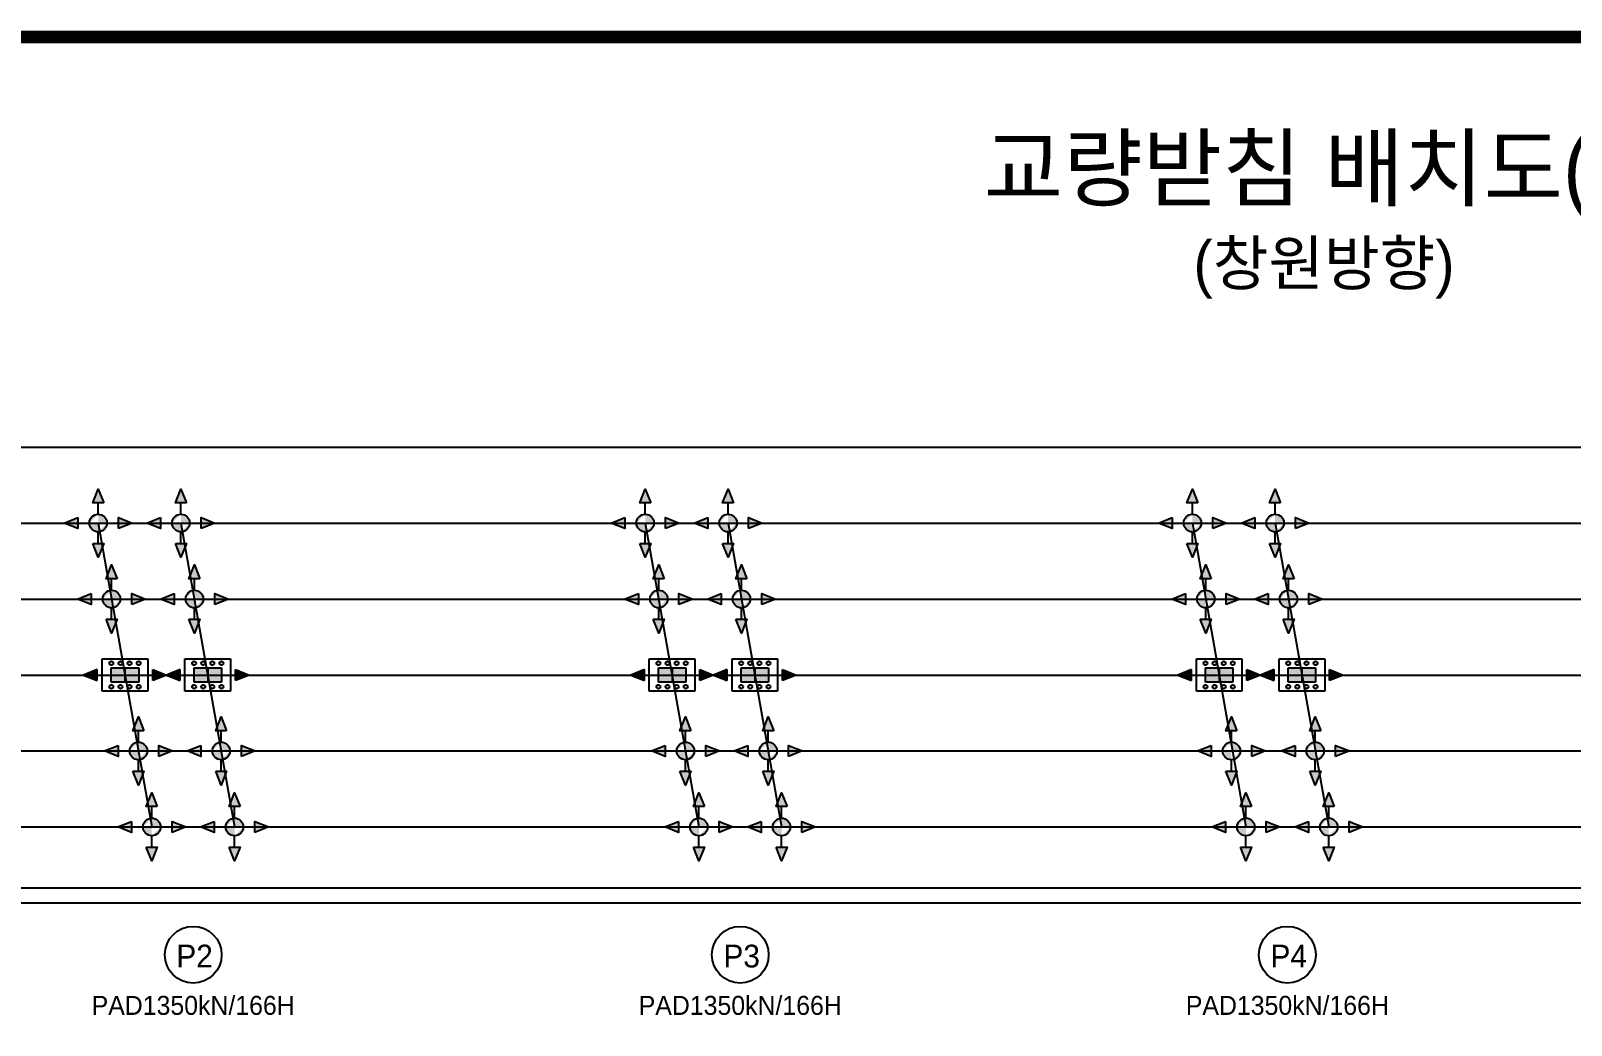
# Model space of a CAD drawing. Header units: feet. Extents: x 0 to 841000, y 0 to 594000.
# Drawn here: x 218768 to 462039, y 417965 to 575000 of the extents above; entities that cross this region are included whole.
import ezdxf
from ezdxf.enums import TextEntityAlignment as Align

# ---------------------------------------------------------------- set-up
doc = ezdxf.new("R2010")
doc.units = ezdxf.units.FT
doc.header["$LTSCALE"] = 150
doc.header["$MEASUREMENT"] = 0
for name, color, linetype in [('CS-DIMS', 1, 'CONTINUOUS'), ('CS-MISC', 3, 'CONTINUOUS'), ('CS-TEXT', 3, 'CONTINUOUS'), ('CX-BORD', 3, 'CONTINUOUS'), ('CX-BORD-LIN1', 4, 'CONTINUOUS'), ('CX-BORD-LIN2', 3, 'CONTINUOUS'), ('CX-BORD-TEX2', 7, 'CONTINUOUS'), ('CX-BORD-TEX3', 6, 'CONTINUOUS')]:
    doc.layers.add(name, color=color, linetype=linetype)
doc.styles.add('A_STANDARD', font='')
doc.styles.add('TB_TEXT', font='')
doc.styles.add('TB_WBTXT', font='')
doc.styles.add('TB_WMTXT', font='')
doc.styles.get('A_STANDARD').set_extended_font_data('Dotum')
doc.styles.get('TB_TEXT').set_extended_font_data('Dotum')
doc.styles.get('TB_WBTXT').set_extended_font_data('Dotum')
doc.styles.get('TB_WMTXT').set_extended_font_data('DotumChe')

# ---------------------------------------------------------------- blocks, each defined once
blk = doc.blocks.new('CXBLKA1-KHCA')
at = {"layer": 'CX-BORD-LIN1', "const_width": 2}
blk.add_lwpolyline([(796, 0), (0, 0), (0, 554), (796, 554)], close=True, dxfattribs=at)
at = {"layer": 'CX-BORD-LIN1', "style": 'TB_TEXT'}
for tag, height, p in [('TR_RNUM5', 3, (285.11, 32.64)), ('TR_RDAT5', 3.5, (317.5, 33)), ('TR_DGN5', 3.5, (451.12, 33)), ('TR_CHK5', 3.5, (491.12, 33)), ('TR_APP5', 3.5, (531.12, 33)), ('TR_RNUM4', 3, (285.11, 26.64)), ('TR_RDAT4', 3.5, (317.5, 27)), ('TR_DGN4', 3.5, (451.12, 27)), ('TR_CHK4', 3.5, (491.12, 27)), ('TR_APP4', 3.5, (531.12, 27)), ('TR_RNUM3', 3, (285.11, 20.64)), ('TR_RDAT3', 3.5, (317.5, 21)), ('TR_DGN3', 3.5, (451.12, 21)), ('TR_CHK3', 3.5, (491.12, 21)), ('TR_APP3', 3.5, (531.12, 21)), ('TR_RNUM2', 3, (285.11, 14.64)), ('TR_RDAT2', 3.5, (317.5, 15)), ('TR_DGN2', 3.5, (451.12, 15)), ('TR_CHK2', 3.5, (491.12, 15)), ('TR_APP2', 3.5, (531.12, 15)), ('TR_RNUM1', 3, (285.11, 8.64)), ('TR_RDAT1', 3.5, (317.5, 9)), ('TR_DGN1', 3.5, (451.12, 9)), ('TR_CHK1', 3.5, (491.12, 9)), ('TR_APP1', 3.5, (531.12, 9))]:
    blk.add_attdef(tag, text='', height=height, dxfattribs=at).set_placement(p, align=Align.MIDDLE_CENTER)
for tag, p in [('TR_RCON5', (342.3, 33)), ('TR_RCON4', (342.3, 27)), ('TR_RCON3', (342.3, 21)), ('TR_RCON2', (342.3, 15)), ('TR_RCON1', (342.3, 9))]:
    blk.add_attdef(tag, text='', height=3.5, dxfattribs=at).set_placement(p, align=Align.MIDDLE_LEFT)
at = {"layer": 'CX-BORD-LIN2', "style": 'TB_TEXT'}
blk.add_attdef('TD_VERSION', text='', height=3, rotation=90, dxfattribs=at).set_placement((800.5, 48.01), align=Align.MIDDLE_CENTER)
at = {"layer": 'CX-BORD-TEX2', "style": 'TB_WMTXT'}
for tag, height, p in [('TB_CNAME', 5, (15.34, 531.83)), ('TB_CSCOP', 4, (16.63, 523.83))]:
    blk.add_attdef(tag, text='', height=height, dxfattribs=at).set_placement(p, align=Align.BOTTOM_LEFT)
at = {"layer": 'CX-BORD-TEX2', "style": 'TB_WBTXT'}
for tag, height, p in [('TB_MTITIL', 10, (398, 533.33)), ('TB_STITL', 7, (398, 518.33))]:
    blk.add_attdef(tag, text='', height=height, dxfattribs=at).set_placement(p, align=Align.MIDDLE_CENTER)
at = {"layer": 'CX-BORD-TEX3', "style": 'TB_TEXT'}
for tag, height, p in [('TD_LNDST', 4.5, (215, 31.5)), ('TD_DSECT', 4.5, (605.5, 31.5)), ('TD_DDIST', 4.5, (654.5, 31.5)), ('TD_DNAME_TOP', 4.5, (755, 27.96)), ('TD_DCOMP', 4.5, (215, 22.59)), ('TD_CSECT', 4.5, (605.5, 22.5)), ('TD_CDIST', 4.5, (654.5, 22.5)), ('TD_DNAME_MAIN', 4.5, (755, 21.47)), ('TD_CCOMP', 4.5, (215, 13.59)), ('TD_HSCAL', 4.5, (620.88, 13.75)), ('TD_VSCAL', 4.5, (656.86, 13.75)), ('TD_DNAME_BOT', 3, (755, 15.25)), ('TD_CNAME', 5, (65, 7.6)), ('TD_FIELD', 4.5, (180, 5.13)), ('TD_CSTEP', 4.5, (250.74, 5.13)), ('TD_DWGNO', 4.5, (755, 5)), ('TD_DWGCODE', 4.5, (637, 4.79))]:
    blk.add_attdef(tag, text='', height=height, dxfattribs=at).set_placement(p, align=Align.MIDDLE_CENTER)

msp = doc.modelspace()

# ---------------------------------------------------------------- hatches: boundary and pattern name
at = {"layer": 'CS-DIMS'}
for points in [[(229271, 474134), (227107, 473268), (229271, 472403), (229271, 473268)], [(238014, 474134), (240178, 473268), (238014, 472403), (238014, 473268)], [(242342, 474134), (240178, 473268), (242342, 472403), (242342, 473268)], [(251084, 474134), (253248, 473268), (251084, 472403), (251084, 473268)], [(315671, 474134), (313507, 473268), (315671, 472403), (315671, 473268)], [(324414, 474134), (326578, 473268), (324414, 472403), (324414, 473268)], [(328742, 474134), (326578, 473268), (328742, 472403), (328742, 473268)], [(337484, 474134), (339648, 473268), (337484, 472403), (337484, 473268)], [(402071, 474134), (399907, 473268), (402071, 472403), (402071, 473268)], [(410814, 474134), (412978, 473268), (410814, 472403), (410814, 473268)], [(415142, 474134), (412978, 473268), (415142, 472403), (415142, 473268)], [(423884, 474134), (426048, 473268), (423884, 472403), (423884, 473268)]]:
    msp.add_hatch(color=0, dxfattribs=at).paths.add_polyline_path(points)
at = {"layer": 'CS-MISC'}
h = msp.add_hatch(color=7, dxfattribs=at)
edge = h.paths.add_edge_path(flags=17)
edge.add_arc((229411, 497268), 1397, 0, 360)
h.paths.add_polyline_path([(228545, 494060), (230276, 494060), (229411, 491896)])
h.paths.add_polyline_path([(232619, 496403), (232619, 498134), (234783, 497268)])
h.paths.add_polyline_path([(226202, 498134), (226202, 496403), (224038, 497268)])
h.paths.add_polyline_path([(230276, 500477), (228545, 500477), (229411, 502641)])
edge = h.paths.add_edge_path()
edge.add_line((230808, 497268), (232619, 497268))
edge.add_line((226202, 497268), (228013, 497268))
edge.add_line((229411, 498666), (229411, 500477))
edge.add_line((229411, 494060), (229411, 495871))
h = msp.add_hatch(color=7, dxfattribs=at)
edge = h.paths.add_edge_path(flags=17)
edge.add_arc((242481, 497268), 1397, 0, 360)
h.paths.add_polyline_path([(241616, 494060), (243347, 494060), (242481, 491896)])
h.paths.add_polyline_path([(245690, 496403), (245690, 498134), (247854, 497268)])
h.paths.add_polyline_path([(239273, 498134), (239273, 496403), (237109, 497268)])
h.paths.add_polyline_path([(243347, 500477), (241616, 500477), (242481, 502641)])
edge = h.paths.add_edge_path()
edge.add_line((243879, 497268), (245690, 497268))
edge.add_line((239273, 497268), (241084, 497268))
edge.add_line((242481, 498666), (242481, 500477))
edge.add_line((242481, 494060), (242481, 495871))
h = msp.add_hatch(color=7, dxfattribs=at)
edge = h.paths.add_edge_path(flags=17)
edge.add_arc((315811, 497268), 1397, 0, 360)
h.paths.add_polyline_path([(314945, 494060), (316676, 494060), (315811, 491896)])
h.paths.add_polyline_path([(319019, 496403), (319019, 498134), (321183, 497268)])
h.paths.add_polyline_path([(312602, 498134), (312602, 496403), (310438, 497268)])
h.paths.add_polyline_path([(316676, 500477), (314945, 500477), (315811, 502641)])
edge = h.paths.add_edge_path()
edge.add_line((317208, 497268), (319019, 497268))
edge.add_line((312602, 497268), (314413, 497268))
edge.add_line((315811, 498666), (315811, 500477))
edge.add_line((315811, 494060), (315811, 495871))
h = msp.add_hatch(color=7, dxfattribs=at)
edge = h.paths.add_edge_path(flags=17)
edge.add_arc((328881, 497268), 1397, 0, 360)
h.paths.add_polyline_path([(328016, 494060), (329747, 494060), (328881, 491896)])
h.paths.add_polyline_path([(332090, 496403), (332090, 498134), (334254, 497268)])
h.paths.add_polyline_path([(325673, 498134), (325673, 496403), (323509, 497268)])
h.paths.add_polyline_path([(329747, 500477), (328016, 500477), (328881, 502641)])
edge = h.paths.add_edge_path()
edge.add_line((330279, 497268), (332090, 497268))
edge.add_line((325673, 497268), (327484, 497268))
edge.add_line((328881, 498666), (328881, 500477))
edge.add_line((328881, 494060), (328881, 495871))
h = msp.add_hatch(color=7, dxfattribs=at)
edge = h.paths.add_edge_path(flags=17)
edge.add_arc((402211, 497268), 1397, 0, 360)
h.paths.add_polyline_path([(401345, 494060), (403076, 494060), (402211, 491896)])
h.paths.add_polyline_path([(405419, 496403), (405419, 498134), (407583, 497268)])
h.paths.add_polyline_path([(399002, 498134), (399002, 496403), (396838, 497268)])
h.paths.add_polyline_path([(403076, 500477), (401345, 500477), (402211, 502641)])
edge = h.paths.add_edge_path()
edge.add_line((403608, 497268), (405419, 497268))
edge.add_line((399002, 497268), (400813, 497268))
edge.add_line((402211, 498666), (402211, 500477))
edge.add_line((402211, 494060), (402211, 495871))
h = msp.add_hatch(color=7, dxfattribs=at)
edge = h.paths.add_edge_path(flags=17)
edge.add_arc((415281, 497268), 1397, 0, 360)
h.paths.add_polyline_path([(414416, 494060), (416147, 494060), (415281, 491896)])
h.paths.add_polyline_path([(418490, 496403), (418490, 498134), (420654, 497268)])
h.paths.add_polyline_path([(412073, 498134), (412073, 496403), (409909, 497268)])
h.paths.add_polyline_path([(416147, 500477), (414416, 500477), (415281, 502641)])
edge = h.paths.add_edge_path()
edge.add_line((416679, 497268), (418490, 497268))
edge.add_line((412073, 497268), (413884, 497268))
edge.add_line((415281, 498666), (415281, 500477))
edge.add_line((415281, 494060), (415281, 495871))
h = msp.add_hatch(color=7, dxfattribs=at)
edge = h.paths.add_edge_path(flags=17)
edge.add_arc((231527, 485268), 1397, 0, 360)
h.paths.add_polyline_path([(230661, 482060), (232392, 482060), (231527, 479896)])
h.paths.add_polyline_path([(234735, 484403), (234735, 486134), (236899, 485268)])
h.paths.add_polyline_path([(228318, 486134), (228318, 484403), (226154, 485268)])
h.paths.add_polyline_path([(232392, 488477), (230661, 488477), (231527, 490641)])
edge = h.paths.add_edge_path()
edge.add_line((232924, 485268), (234735, 485268))
edge.add_line((228318, 485268), (230129, 485268))
edge.add_line((231527, 486666), (231527, 488477))
edge.add_line((231527, 482060), (231527, 483871))
h = msp.add_hatch(color=7, dxfattribs=at)
edge = h.paths.add_edge_path(flags=17)
edge.add_arc((244597, 485268), 1397, 0, 360)
h.paths.add_polyline_path([(243732, 482060), (245463, 482060), (244597, 479896)])
h.paths.add_polyline_path([(247806, 484403), (247806, 486134), (249969, 485268)])
h.paths.add_polyline_path([(241389, 486134), (241389, 484403), (239225, 485268)])
h.paths.add_polyline_path([(245463, 488477), (243732, 488477), (244597, 490641)])
edge = h.paths.add_edge_path()
edge.add_line((245995, 485268), (247806, 485268))
edge.add_line((241389, 485268), (243200, 485268))
edge.add_line((244597, 486666), (244597, 488477))
edge.add_line((244597, 482060), (244597, 483871))
h = msp.add_hatch(color=7, dxfattribs=at)
edge = h.paths.add_edge_path(flags=17)
edge.add_arc((317927, 485268), 1397, 0, 360)
h.paths.add_polyline_path([(317061, 482060), (318792, 482060), (317927, 479896)])
h.paths.add_polyline_path([(321135, 484403), (321135, 486134), (323299, 485268)])
h.paths.add_polyline_path([(314718, 486134), (314718, 484403), (312554, 485268)])
h.paths.add_polyline_path([(318792, 488477), (317061, 488477), (317927, 490641)])
edge = h.paths.add_edge_path()
edge.add_line((319324, 485268), (321135, 485268))
edge.add_line((314718, 485268), (316529, 485268))
edge.add_line((317927, 486666), (317927, 488477))
edge.add_line((317927, 482060), (317927, 483871))
h = msp.add_hatch(color=7, dxfattribs=at)
edge = h.paths.add_edge_path(flags=17)
edge.add_arc((330997, 485268), 1397, 0, 360)
h.paths.add_polyline_path([(330132, 482060), (331863, 482060), (330997, 479896)])
h.paths.add_polyline_path([(334206, 484403), (334206, 486134), (336369, 485268)])
h.paths.add_polyline_path([(327789, 486134), (327789, 484403), (325625, 485268)])
h.paths.add_polyline_path([(331863, 488477), (330132, 488477), (330997, 490641)])
edge = h.paths.add_edge_path()
edge.add_line((332395, 485268), (334206, 485268))
edge.add_line((327789, 485268), (329600, 485268))
edge.add_line((330997, 486666), (330997, 488477))
edge.add_line((330997, 482060), (330997, 483871))
h = msp.add_hatch(color=7, dxfattribs=at)
edge = h.paths.add_edge_path(flags=17)
edge.add_arc((404327, 485268), 1397, 0, 360)
h.paths.add_polyline_path([(403461, 482060), (405192, 482060), (404327, 479896)])
h.paths.add_polyline_path([(407535, 484403), (407535, 486134), (409699, 485268)])
h.paths.add_polyline_path([(401118, 486134), (401118, 484403), (398954, 485268)])
h.paths.add_polyline_path([(405192, 488477), (403461, 488477), (404327, 490641)])
edge = h.paths.add_edge_path()
edge.add_line((405724, 485268), (407535, 485268))
edge.add_line((401118, 485268), (402929, 485268))
edge.add_line((404327, 486666), (404327, 488477))
edge.add_line((404327, 482060), (404327, 483871))
h = msp.add_hatch(color=7, dxfattribs=at)
edge = h.paths.add_edge_path(flags=17)
edge.add_arc((417397, 485268), 1397, 0, 360)
h.paths.add_polyline_path([(416532, 482060), (418263, 482060), (417397, 479896)])
h.paths.add_polyline_path([(420606, 484403), (420606, 486134), (422769, 485268)])
h.paths.add_polyline_path([(414189, 486134), (414189, 484403), (412025, 485268)])
h.paths.add_polyline_path([(418263, 488477), (416532, 488477), (417397, 490641)])
edge = h.paths.add_edge_path()
edge.add_line((418795, 485268), (420606, 485268))
edge.add_line((414189, 485268), (416000, 485268))
edge.add_line((417397, 486666), (417397, 488477))
edge.add_line((417397, 482060), (417397, 483871))
h = msp.add_hatch(color=7, dxfattribs=at)
h.paths.add_polyline_path([(231791, 475120, 1), (231174, 475120, 1)])
h.paths.add_polyline_path([(233231, 475120, 1), (232614, 475120, 1)])
h.paths.add_polyline_path([(234671, 475120, 1), (234054, 475120, 1)])
h.paths.add_polyline_path([(235494, 475120, 1), (236111, 475120, 1)])
h.paths.add_polyline_path([(231791, 471417, 1), (231174, 471417, 1)])
h.paths.add_polyline_path([(233231, 471417, 1), (232614, 471417, 1)])
h.paths.add_polyline_path([(234671, 471417, 1), (234054, 471417, 1)])
h.paths.add_polyline_path([(236111, 471417, 1), (235494, 471417, 1)])
h.paths.add_polyline_path([(235803, 472137), (235803, 474400), (231483, 474400), (231483, 472137)])
h = msp.add_hatch(color=7, dxfattribs=at)
h.paths.add_polyline_path([(244862, 475120, 1), (244244, 475120, 1)])
h.paths.add_polyline_path([(246302, 475120, 1), (245684, 475120, 1)])
h.paths.add_polyline_path([(247742, 475120, 1), (247124, 475120, 1)])
h.paths.add_polyline_path([(248564, 475120, 1), (249182, 475120, 1)])
h.paths.add_polyline_path([(244862, 471417, 1), (244244, 471417, 1)])
h.paths.add_polyline_path([(246302, 471417, 1), (245684, 471417, 1)])
h.paths.add_polyline_path([(247742, 471417, 1), (247124, 471417, 1)])
h.paths.add_polyline_path([(249182, 471417, 1), (248564, 471417, 1)])
h.paths.add_polyline_path([(248873, 472137), (248873, 474400), (244553, 474400), (244553, 472137)])
h = msp.add_hatch(color=7, dxfattribs=at)
h.paths.add_polyline_path([(318191, 475120, 1), (317574, 475120, 1)])
h.paths.add_polyline_path([(319631, 475120, 1), (319014, 475120, 1)])
h.paths.add_polyline_path([(321071, 475120, 1), (320454, 475120, 1)])
h.paths.add_polyline_path([(321894, 475120, 1), (322511, 475120, 1)])
h.paths.add_polyline_path([(318191, 471417, 1), (317574, 471417, 1)])
h.paths.add_polyline_path([(319631, 471417, 1), (319014, 471417, 1)])
h.paths.add_polyline_path([(321071, 471417, 1), (320454, 471417, 1)])
h.paths.add_polyline_path([(322511, 471417, 1), (321894, 471417, 1)])
h.paths.add_polyline_path([(322203, 472137), (322203, 474400), (317883, 474400), (317883, 472137)])
h = msp.add_hatch(color=7, dxfattribs=at)
h.paths.add_polyline_path([(331262, 475120, 1), (330644, 475120, 1)])
h.paths.add_polyline_path([(332702, 475120, 1), (332084, 475120, 1)])
h.paths.add_polyline_path([(334142, 475120, 1), (333524, 475120, 1)])
h.paths.add_polyline_path([(334964, 475120, 1), (335582, 475120, 1)])
h.paths.add_polyline_path([(331262, 471417, 1), (330644, 471417, 1)])
h.paths.add_polyline_path([(332702, 471417, 1), (332084, 471417, 1)])
h.paths.add_polyline_path([(334142, 471417, 1), (333524, 471417, 1)])
h.paths.add_polyline_path([(335582, 471417, 1), (334964, 471417, 1)])
h.paths.add_polyline_path([(335273, 472137), (335273, 474400), (330953, 474400), (330953, 472137)])
h = msp.add_hatch(color=7, dxfattribs=at)
h.paths.add_polyline_path([(404591, 475120, 1), (403974, 475120, 1)])
h.paths.add_polyline_path([(406031, 475120, 1), (405414, 475120, 1)])
h.paths.add_polyline_path([(407471, 475120, 1), (406854, 475120, 1)])
h.paths.add_polyline_path([(408294, 475120, 1), (408911, 475120, 1)])
h.paths.add_polyline_path([(404591, 471417, 1), (403974, 471417, 1)])
h.paths.add_polyline_path([(406031, 471417, 1), (405414, 471417, 1)])
h.paths.add_polyline_path([(407471, 471417, 1), (406854, 471417, 1)])
h.paths.add_polyline_path([(408911, 471417, 1), (408294, 471417, 1)])
h.paths.add_polyline_path([(408603, 472137), (408603, 474400), (404283, 474400), (404283, 472137)])
h = msp.add_hatch(color=7, dxfattribs=at)
h.paths.add_polyline_path([(417662, 475120, 1), (417044, 475120, 1)])
h.paths.add_polyline_path([(419102, 475120, 1), (418484, 475120, 1)])
h.paths.add_polyline_path([(420542, 475120, 1), (419924, 475120, 1)])
h.paths.add_polyline_path([(421364, 475120, 1), (421982, 475120, 1)])
h.paths.add_polyline_path([(417662, 471417, 1), (417044, 471417, 1)])
h.paths.add_polyline_path([(419102, 471417, 1), (418484, 471417, 1)])
h.paths.add_polyline_path([(420542, 471417, 1), (419924, 471417, 1)])
h.paths.add_polyline_path([(421982, 471417, 1), (421364, 471417, 1)])
h.paths.add_polyline_path([(421673, 472137), (421673, 474400), (417353, 474400), (417353, 472137)])
h = msp.add_hatch(color=7, dxfattribs=at)
edge = h.paths.add_edge_path(flags=17)
edge.add_arc((235759, 461268), 1397, 0, 360)
h.paths.add_polyline_path([(234893, 458060), (236624, 458060), (235759, 455896)])
h.paths.add_polyline_path([(238967, 460403), (238967, 462134), (241131, 461268)])
h.paths.add_polyline_path([(232550, 462134), (232550, 460403), (230386, 461268)])
h.paths.add_polyline_path([(236624, 464477), (234893, 464477), (235759, 466641)])
edge = h.paths.add_edge_path()
edge.add_line((237156, 461268), (238967, 461268))
edge.add_line((232550, 461268), (234361, 461268))
edge.add_line((235759, 462666), (235759, 464477))
edge.add_line((235759, 458060), (235759, 459871))
h = msp.add_hatch(color=7, dxfattribs=at)
edge = h.paths.add_edge_path(flags=17)
edge.add_arc((248829, 461268), 1397, 0, 360)
h.paths.add_polyline_path([(247963, 458060), (249694, 458060), (248829, 455896)])
h.paths.add_polyline_path([(252038, 460403), (252038, 462134), (254201, 461268)])
h.paths.add_polyline_path([(245620, 462134), (245620, 460403), (243457, 461268)])
h.paths.add_polyline_path([(249694, 464477), (247963, 464477), (248829, 466641)])
edge = h.paths.add_edge_path()
edge.add_line((250226, 461268), (252038, 461268))
edge.add_line((245620, 461268), (247431, 461268))
edge.add_line((248829, 462666), (248829, 464477))
edge.add_line((248829, 458060), (248829, 459871))
h = msp.add_hatch(color=7, dxfattribs=at)
edge = h.paths.add_edge_path(flags=17)
edge.add_arc((322159, 461268), 1397, 0, 360)
h.paths.add_polyline_path([(321293, 458060), (323024, 458060), (322159, 455896)])
h.paths.add_polyline_path([(325367, 460403), (325367, 462134), (327531, 461268)])
h.paths.add_polyline_path([(318950, 462134), (318950, 460403), (316786, 461268)])
h.paths.add_polyline_path([(323024, 464477), (321293, 464477), (322159, 466641)])
edge = h.paths.add_edge_path()
edge.add_line((323556, 461268), (325367, 461268))
edge.add_line((318950, 461268), (320761, 461268))
edge.add_line((322159, 462666), (322159, 464477))
edge.add_line((322159, 458060), (322159, 459871))
h = msp.add_hatch(color=7, dxfattribs=at)
edge = h.paths.add_edge_path(flags=17)
edge.add_arc((335229, 461268), 1397, 0, 360)
h.paths.add_polyline_path([(334363, 458060), (336094, 458060), (335229, 455896)])
h.paths.add_polyline_path([(338438, 460403), (338438, 462134), (340601, 461268)])
h.paths.add_polyline_path([(332020, 462134), (332020, 460403), (329857, 461268)])
h.paths.add_polyline_path([(336094, 464477), (334363, 464477), (335229, 466641)])
edge = h.paths.add_edge_path()
edge.add_line((336626, 461268), (338438, 461268))
edge.add_line((332020, 461268), (333831, 461268))
edge.add_line((335229, 462666), (335229, 464477))
edge.add_line((335229, 458060), (335229, 459871))
h = msp.add_hatch(color=7, dxfattribs=at)
edge = h.paths.add_edge_path(flags=17)
edge.add_arc((408371, 461268), 1397, 0, 360)
h.paths.add_polyline_path([(407506, 458060), (409237, 458060), (408371, 455896)])
h.paths.add_polyline_path([(411580, 460403), (411580, 462134), (413744, 461268)])
h.paths.add_polyline_path([(405163, 462134), (405163, 460403), (402999, 461268)])
h.paths.add_polyline_path([(409237, 464477), (407506, 464477), (408371, 466641)])
edge = h.paths.add_edge_path()
edge.add_line((409769, 461268), (411580, 461268))
edge.add_line((405163, 461268), (406974, 461268))
edge.add_line((408371, 462666), (408371, 464477))
edge.add_line((408371, 458060), (408371, 459871))
h = msp.add_hatch(color=7, dxfattribs=at)
edge = h.paths.add_edge_path(flags=17)
edge.add_arc((421629, 461268), 1397, 0, 360)
h.paths.add_polyline_path([(420763, 458060), (422494, 458060), (421629, 455896)])
h.paths.add_polyline_path([(424838, 460403), (424838, 462134), (427001, 461268)])
h.paths.add_polyline_path([(418420, 462134), (418420, 460403), (416257, 461268)])
h.paths.add_polyline_path([(422494, 464477), (420763, 464477), (421629, 466641)])
edge = h.paths.add_edge_path()
edge.add_line((423026, 461268), (424838, 461268))
edge.add_line((418420, 461268), (420231, 461268))
edge.add_line((421629, 462666), (421629, 464477))
edge.add_line((421629, 458060), (421629, 459871))
h = msp.add_hatch(color=7, dxfattribs=at)
edge = h.paths.add_edge_path(flags=17)
edge.add_arc((237874, 449268), 1397, 0, 360)
h.paths.add_polyline_path([(237009, 446060), (238740, 446060), (237874, 443896)])
h.paths.add_polyline_path([(241083, 448403), (241083, 450134), (243247, 449268)])
h.paths.add_polyline_path([(234666, 450134), (234666, 448403), (232502, 449268)])
h.paths.add_polyline_path([(238740, 452477), (237009, 452477), (237874, 454641)])
edge = h.paths.add_edge_path()
edge.add_line((239272, 449268), (241083, 449268))
edge.add_line((234666, 449268), (236477, 449268))
edge.add_line((237874, 450666), (237874, 452477))
edge.add_line((237874, 446060), (237874, 447871))
h = msp.add_hatch(color=7, dxfattribs=at)
edge = h.paths.add_edge_path(flags=17)
edge.add_arc((250945, 449268), 1397, 0, 360)
h.paths.add_polyline_path([(250079, 446060), (251810, 446060), (250945, 443896)])
h.paths.add_polyline_path([(254153, 448403), (254153, 450134), (256317, 449268)])
h.paths.add_polyline_path([(247736, 450134), (247736, 448403), (245573, 449268)])
h.paths.add_polyline_path([(251810, 452477), (250079, 452477), (250945, 454641)])
edge = h.paths.add_edge_path()
edge.add_line((252342, 449268), (254153, 449268))
edge.add_line((247736, 449268), (249547, 449268))
edge.add_line((250945, 450666), (250945, 452477))
edge.add_line((250945, 446060), (250945, 447871))
h = msp.add_hatch(color=7, dxfattribs=at)
edge = h.paths.add_edge_path(flags=17)
edge.add_arc((324274, 449268), 1397, 0, 360)
h.paths.add_polyline_path([(323409, 446060), (325140, 446060), (324274, 443896)])
h.paths.add_polyline_path([(327483, 448403), (327483, 450134), (329647, 449268)])
h.paths.add_polyline_path([(321066, 450134), (321066, 448403), (318902, 449268)])
h.paths.add_polyline_path([(325140, 452477), (323409, 452477), (324274, 454641)])
edge = h.paths.add_edge_path()
edge.add_line((325672, 449268), (327483, 449268))
edge.add_line((321066, 449268), (322877, 449268))
edge.add_line((324274, 450666), (324274, 452477))
edge.add_line((324274, 446060), (324274, 447871))
h = msp.add_hatch(color=7, dxfattribs=at)
edge = h.paths.add_edge_path(flags=17)
edge.add_arc((337345, 449268), 1397, 0, 360)
h.paths.add_polyline_path([(336479, 446060), (338210, 446060), (337345, 443896)])
h.paths.add_polyline_path([(340553, 448403), (340553, 450134), (342717, 449268)])
h.paths.add_polyline_path([(334136, 450134), (334136, 448403), (331973, 449268)])
h.paths.add_polyline_path([(338210, 452477), (336479, 452477), (337345, 454641)])
edge = h.paths.add_edge_path()
edge.add_line((338742, 449268), (340553, 449268))
edge.add_line((334136, 449268), (335947, 449268))
edge.add_line((337345, 450666), (337345, 452477))
edge.add_line((337345, 446060), (337345, 447871))
h = msp.add_hatch(color=7, dxfattribs=at)
edge = h.paths.add_edge_path(flags=17)
edge.add_arc((410674, 449268), 1397, 0, 360)
h.paths.add_polyline_path([(409809, 446060), (411540, 446060), (410674, 443896)])
h.paths.add_polyline_path([(413883, 448403), (413883, 450134), (416047, 449268)])
h.paths.add_polyline_path([(407466, 450134), (407466, 448403), (405302, 449268)])
h.paths.add_polyline_path([(411540, 452477), (409809, 452477), (410674, 454641)])
edge = h.paths.add_edge_path()
edge.add_line((412072, 449268), (413883, 449268))
edge.add_line((407466, 449268), (409277, 449268))
edge.add_line((410674, 450666), (410674, 452477))
edge.add_line((410674, 446060), (410674, 447871))
h = msp.add_hatch(color=7, dxfattribs=at)
edge = h.paths.add_edge_path(flags=17)
edge.add_arc((423745, 449268), 1397, 0, 360)
h.paths.add_polyline_path([(422879, 446060), (424610, 446060), (423745, 443896)])
h.paths.add_polyline_path([(426953, 448403), (426953, 450134), (429117, 449268)])
h.paths.add_polyline_path([(420536, 450134), (420536, 448403), (418373, 449268)])
h.paths.add_polyline_path([(424610, 452477), (422879, 452477), (423745, 454641)])
edge = h.paths.add_edge_path()
edge.add_line((425142, 449268), (426953, 449268))
edge.add_line((420536, 449268), (422347, 449268))
edge.add_line((423745, 450666), (423745, 452477))
edge.add_line((423745, 446060), (423745, 447871))

# ---------------------------------------------------------------- linework, layer by layer
at = {"layer": 'CS-DIMS', "ltscale": 0.5}
for p, q in [((69681, 497268), (488611, 497268)), ((229411, 497268), (237874, 449268)), ((242481, 497268), (250945, 449268)), ((315811, 497268), (324274, 449268)), ((328881, 497268), (337345, 449268)), ((402211, 497268), (410674, 449268)), ((415281, 497268), (423745, 449268)), ((71797, 485268), (497074, 485268)), ((73913, 473268), (497074, 473268)), ((76029, 461268), (497074, 461268)), ((78145, 449268), (497074, 449268))]:
    msp.add_line(p, q, dxfattribs=at)
at = {"layer": 'CS-DIMS', "color": 0}
for p, q in [((229271, 474134), (227107, 473268)), ((227107, 473268), (229271, 472403)), ((229271, 473268), (229271, 474134)), ((229271, 473268), (230043, 473268)), ((229271, 472403), (229271, 473268)), ((237243, 473268), (238014, 473268)), ((238014, 473268), (238014, 474134)), ((238014, 474134), (240178, 473268)), ((240178, 473268), (238014, 472403)), ((238014, 472403), (238014, 473268)), ((242342, 474134), (240178, 473268)), ((240178, 473268), (242342, 472403)), ((242342, 473268), (242342, 474134)), ((242342, 473268), (243113, 473268)), ((242342, 472403), (242342, 473268)), ((250313, 473268), (251084, 473268)), ((251084, 473268), (251084, 474134)), ((251084, 474134), (253248, 473268)), ((253248, 473268), (251084, 472403)), ((251084, 472403), (251084, 473268)), ((315671, 474134), (313507, 473268)), ((313507, 473268), (315671, 472403)), ((315671, 473268), (315671, 474134)), ((315671, 473268), (316443, 473268)), ((315671, 472403), (315671, 473268)), ((323643, 473268), (324414, 473268)), ((324414, 473268), (324414, 474134)), ((324414, 474134), (326578, 473268)), ((326578, 473268), (324414, 472403)), ((324414, 472403), (324414, 473268)), ((328742, 474134), (326578, 473268)), ((326578, 473268), (328742, 472403)), ((328742, 473268), (328742, 474134)), ((328742, 473268), (329513, 473268)), ((328742, 472403), (328742, 473268)), ((336713, 473268), (337484, 473268)), ((337484, 473268), (337484, 474134)), ((337484, 474134), (339648, 473268)), ((339648, 473268), (337484, 472403)), ((337484, 472403), (337484, 473268)), ((402071, 474134), (399907, 473268)), ((399907, 473268), (402071, 472403)), ((402071, 473268), (402071, 474134)), ((402071, 473268), (402843, 473268)), ((402071, 472403), (402071, 473268)), ((410043, 473268), (410814, 473268)), ((410814, 473268), (410814, 474134)), ((410814, 474134), (412978, 473268)), ((412978, 473268), (410814, 472403)), ((410814, 472403), (410814, 473268)), ((415142, 474134), (412978, 473268)), ((412978, 473268), (415142, 472403)), ((415142, 473268), (415142, 474134)), ((415142, 473268), (415913, 473268)), ((415142, 472403), (415142, 473268)), ((423113, 473268), (423884, 473268)), ((423884, 473268), (423884, 474134)), ((423884, 474134), (426048, 473268)), ((426048, 473268), (423884, 472403)), ((423884, 472403), (423884, 473268))]:
    msp.add_line(p, q, dxfattribs=at)
at = {"layer": 'CS-DIMS', "color": 1}
msp.add_line((62175, 439636), (775053, 439636), dxfattribs=at)
at = {"layer": 'CS-DIMS', "color": 7}
for centre in [(244410, 429086), (330810, 429086), (417210, 429086)]:
    msp.add_circle(centre, 4486, dxfattribs=at)
at = {"layer": 'CS-MISC', "color": 7}
for p, q in [((58914, 509268), (492156, 509268)), ((230043, 475840), (237243, 475840)), ((230043, 470697), (230043, 475840)), ((231483, 474400), (235803, 474400)), ((231483, 472137), (231483, 474400)), ((233643, 474400), (233643, 472137)), ((235803, 474400), (235803, 472137)), ((237243, 475840), (237243, 470697)), ((243113, 475840), (250313, 475840)), ((243113, 470697), (243113, 475840)), ((244553, 474400), (248873, 474400)), ((244553, 472137), (244553, 474400)), ((246713, 474400), (246713, 472137)), ((248873, 474400), (248873, 472137)), ((250313, 475840), (250313, 470697)), ((316443, 475840), (323643, 475840)), ((316443, 470697), (316443, 475840)), ((317883, 474400), (322203, 474400)), ((317883, 472137), (317883, 474400)), ((320043, 474400), (320043, 472137)), ((322203, 474400), (322203, 472137)), ((323643, 475840), (323643, 470697)), ((329513, 475840), (336713, 475840)), ((329513, 470697), (329513, 475840)), ((330953, 474400), (335273, 474400)), ((330953, 472137), (330953, 474400)), ((333113, 474400), (333113, 472137)), ((335273, 474400), (335273, 472137)), ((336713, 475840), (336713, 470697)), ((402843, 475840), (410043, 475840)), ((402843, 470697), (402843, 475840)), ((404283, 474400), (408603, 474400)), ((404283, 472137), (404283, 474400)), ((406443, 474400), (406443, 472137)), ((408603, 474400), (408603, 472137)), ((410043, 475840), (410043, 470697)), ((415913, 475840), (423113, 475840)), ((415913, 470697), (415913, 475840)), ((417353, 474400), (421673, 474400)), ((417353, 472137), (417353, 474400)), ((419513, 474400), (419513, 472137)), ((421673, 474400), (421673, 472137)), ((423113, 475840), (423113, 470697)), ((235803, 472137), (231483, 472137)), ((248873, 472137), (244553, 472137)), ((322203, 472137), (317883, 472137)), ((335273, 472137), (330953, 472137)), ((408603, 472137), (404283, 472137)), ((421673, 472137), (417353, 472137)), ((237243, 470697), (230043, 470697)), ((250313, 470697), (243113, 470697)), ((323643, 470697), (316443, 470697)), ((336713, 470697), (329513, 470697)), ((410043, 470697), (402843, 470697)), ((423113, 470697), (415913, 470697)), ((71610, 437268), (504852, 437268))]:
    msp.add_line(p, q, dxfattribs=at)
at = {"layer": 'CS-MISC', "color": 2}
for points in [[(230276, 500477), (228545, 500477), (229411, 502641)], [(243347, 500477), (241616, 500477), (242481, 502641)], [(316676, 500477), (314945, 500477), (315811, 502641)], [(329747, 500477), (328016, 500477), (328881, 502641)], [(403076, 500477), (401345, 500477), (402211, 502641)], [(416147, 500477), (414416, 500477), (415281, 502641)], [(232619, 496403), (232619, 498134), (234783, 497268)], [(245690, 496403), (245690, 498134), (247854, 497268)], [(319019, 496403), (319019, 498134), (321183, 497268)], [(332090, 496403), (332090, 498134), (334254, 497268)], [(405419, 496403), (405419, 498134), (407583, 497268)], [(418490, 496403), (418490, 498134), (420654, 497268)], [(232392, 488477), (230661, 488477), (231527, 490641)], [(245463, 488477), (243732, 488477), (244597, 490641)], [(318792, 488477), (317061, 488477), (317927, 490641)], [(331863, 488477), (330132, 488477), (330997, 490641)], [(405192, 488477), (403461, 488477), (404327, 490641)], [(418263, 488477), (416532, 488477), (417397, 490641)], [(234735, 484403), (234735, 486134), (236899, 485268)], [(247806, 484403), (247806, 486134), (249969, 485268)], [(321135, 484403), (321135, 486134), (323299, 485268)], [(334206, 484403), (334206, 486134), (336369, 485268)], [(407535, 484403), (407535, 486134), (409699, 485268)], [(420606, 484403), (420606, 486134), (422769, 485268)], [(236624, 464477), (234893, 464477), (235759, 466641)], [(249694, 464477), (247963, 464477), (248829, 466641)], [(323024, 464477), (321293, 464477), (322159, 466641)], [(336094, 464477), (334363, 464477), (335229, 466641)], [(409237, 464477), (407506, 464477), (408371, 466641)], [(422494, 464477), (420763, 464477), (421629, 466641)], [(238967, 460403), (238967, 462134), (241131, 461268)], [(252038, 460403), (252038, 462134), (254201, 461268)], [(325367, 460403), (325367, 462134), (327531, 461268)], [(338438, 460403), (338438, 462134), (340601, 461268)], [(411580, 460403), (411580, 462134), (413744, 461268)], [(424838, 460403), (424838, 462134), (427001, 461268)], [(238740, 452477), (237009, 452477), (237874, 454641)], [(251810, 452477), (250079, 452477), (250945, 454641)], [(325140, 452477), (323409, 452477), (324274, 454641)], [(338210, 452477), (336479, 452477), (337345, 454641)], [(411540, 452477), (409809, 452477), (410674, 454641)], [(424610, 452477), (422879, 452477), (423745, 454641)], [(241083, 448403), (241083, 450134), (243247, 449268)], [(254153, 448403), (254153, 450134), (256317, 449268)], [(327483, 448403), (327483, 450134), (329647, 449268)], [(340553, 448403), (340553, 450134), (342717, 449268)], [(413883, 448403), (413883, 450134), (416047, 449268)], [(426953, 448403), (426953, 450134), (429117, 449268)]]:
    msp.add_lwpolyline(points, close=True, dxfattribs=at)
at = {"layer": 'CS-MISC', "color": 7}
for points in [[(229411, 498666), (229411, 500477)], [(242481, 498666), (242481, 500477)], [(315811, 498666), (315811, 500477)], [(328881, 498666), (328881, 500477)], [(402211, 498666), (402211, 500477)], [(415281, 498666), (415281, 500477)], [(226202, 497268), (228013, 497268)], [(230808, 497268), (232619, 497268)], [(239273, 497268), (241084, 497268)], [(243879, 497268), (245690, 497268)], [(312602, 497268), (314413, 497268)], [(317208, 497268), (319019, 497268)], [(325673, 497268), (327484, 497268)], [(330279, 497268), (332090, 497268)], [(399002, 497268), (400813, 497268)], [(403608, 497268), (405419, 497268)], [(412073, 497268), (413884, 497268)], [(416679, 497268), (418490, 497268)], [(229411, 494060), (229411, 495871)], [(242481, 494060), (242481, 495871)], [(315811, 494060), (315811, 495871)], [(328881, 494060), (328881, 495871)], [(402211, 494060), (402211, 495871)], [(415281, 494060), (415281, 495871)], [(231527, 486666), (231527, 488477)], [(244597, 486666), (244597, 488477)], [(317927, 486666), (317927, 488477)], [(330997, 486666), (330997, 488477)], [(404327, 486666), (404327, 488477)], [(417397, 486666), (417397, 488477)], [(228318, 485268), (230129, 485268)], [(232924, 485268), (234735, 485268)], [(241389, 485268), (243200, 485268)], [(245995, 485268), (247806, 485268)], [(314718, 485268), (316529, 485268)], [(319324, 485268), (321135, 485268)], [(327789, 485268), (329600, 485268)], [(332395, 485268), (334206, 485268)], [(401118, 485268), (402929, 485268)], [(405724, 485268), (407535, 485268)], [(414189, 485268), (416000, 485268)], [(418795, 485268), (420606, 485268)], [(231527, 482060), (231527, 483871)], [(244597, 482060), (244597, 483871)], [(317927, 482060), (317927, 483871)], [(330997, 482060), (330997, 483871)], [(404327, 482060), (404327, 483871)], [(417397, 482060), (417397, 483871)], [(235759, 462666), (235759, 464477)], [(248829, 462666), (248829, 464477)], [(322159, 462666), (322159, 464477)], [(335229, 462666), (335229, 464477)], [(408371, 462666), (408371, 464477)], [(421629, 462666), (421629, 464477)], [(232550, 461268), (234361, 461268)], [(235759, 458060), (235759, 459871)], [(237156, 461268), (238967, 461268)], [(245620, 461268), (247431, 461268)], [(248829, 458060), (248829, 459871)], [(250226, 461268), (252038, 461268)], [(318950, 461268), (320761, 461268)], [(322159, 458060), (322159, 459871)], [(323556, 461268), (325367, 461268)], [(332020, 461268), (333831, 461268)], [(335229, 458060), (335229, 459871)], [(336626, 461268), (338438, 461268)], [(405163, 461268), (406974, 461268)], [(408371, 458060), (408371, 459871)], [(409769, 461268), (411580, 461268)], [(418420, 461268), (420231, 461268)], [(421629, 458060), (421629, 459871)], [(423026, 461268), (424838, 461268)], [(237874, 450666), (237874, 452477)], [(250945, 450666), (250945, 452477)], [(324274, 450666), (324274, 452477)], [(337345, 450666), (337345, 452477)], [(410674, 450666), (410674, 452477)], [(423745, 450666), (423745, 452477)], [(234666, 449268), (236477, 449268)], [(237874, 446060), (237874, 447871)], [(239272, 449268), (241083, 449268)], [(247736, 449268), (249547, 449268)], [(250945, 446060), (250945, 447871)], [(252342, 449268), (254153, 449268)], [(321066, 449268), (322877, 449268)], [(324274, 446060), (324274, 447871)], [(325672, 449268), (327483, 449268)], [(334136, 449268), (335947, 449268)], [(337345, 446060), (337345, 447871)], [(338742, 449268), (340553, 449268)], [(407466, 449268), (409277, 449268)], [(410674, 446060), (410674, 447871)], [(412072, 449268), (413883, 449268)], [(420536, 449268), (422347, 449268)], [(423745, 446060), (423745, 447871)], [(425142, 449268), (426953, 449268)]]:
    msp.add_lwpolyline(points, dxfattribs=at)
for points in [[(226202, 498134), (226202, 496403), (224038, 497268)], [(239273, 498134), (239273, 496403), (237109, 497268)], [(312602, 498134), (312602, 496403), (310438, 497268)], [(325673, 498134), (325673, 496403), (323509, 497268)], [(399002, 498134), (399002, 496403), (396838, 497268)], [(412073, 498134), (412073, 496403), (409909, 497268)], [(228545, 494060), (230276, 494060), (229411, 491896)], [(241616, 494060), (243347, 494060), (242481, 491896)], [(314945, 494060), (316676, 494060), (315811, 491896)], [(328016, 494060), (329747, 494060), (328881, 491896)], [(401345, 494060), (403076, 494060), (402211, 491896)], [(414416, 494060), (416147, 494060), (415281, 491896)], [(228318, 486134), (228318, 484403), (226154, 485268)], [(241389, 486134), (241389, 484403), (239225, 485268)], [(314718, 486134), (314718, 484403), (312554, 485268)], [(327789, 486134), (327789, 484403), (325625, 485268)], [(401118, 486134), (401118, 484403), (398954, 485268)], [(414189, 486134), (414189, 484403), (412025, 485268)], [(230661, 482060), (232392, 482060), (231527, 479896)], [(243732, 482060), (245463, 482060), (244597, 479896)], [(317061, 482060), (318792, 482060), (317927, 479896)], [(330132, 482060), (331863, 482060), (330997, 479896)], [(403461, 482060), (405192, 482060), (404327, 479896)], [(416532, 482060), (418263, 482060), (417397, 479896)], [(232550, 462134), (232550, 460403), (230386, 461268)], [(245620, 462134), (245620, 460403), (243457, 461268)], [(318950, 462134), (318950, 460403), (316786, 461268)], [(332020, 462134), (332020, 460403), (329857, 461268)], [(405163, 462134), (405163, 460403), (402999, 461268)], [(418420, 462134), (418420, 460403), (416257, 461268)], [(234893, 458060), (236624, 458060), (235759, 455896)], [(247963, 458060), (249694, 458060), (248829, 455896)], [(321293, 458060), (323024, 458060), (322159, 455896)], [(334363, 458060), (336094, 458060), (335229, 455896)], [(407506, 458060), (409237, 458060), (408371, 455896)], [(420763, 458060), (422494, 458060), (421629, 455896)], [(234666, 450134), (234666, 448403), (232502, 449268)], [(247736, 450134), (247736, 448403), (245573, 449268)], [(321066, 450134), (321066, 448403), (318902, 449268)], [(334136, 450134), (334136, 448403), (331973, 449268)], [(407466, 450134), (407466, 448403), (405302, 449268)], [(420536, 450134), (420536, 448403), (418373, 449268)], [(237009, 446060), (238740, 446060), (237874, 443896)], [(250079, 446060), (251810, 446060), (250945, 443896)], [(323409, 446060), (325140, 446060), (324274, 443896)], [(336479, 446060), (338210, 446060), (337345, 443896)], [(409809, 446060), (411540, 446060), (410674, 443896)], [(422879, 446060), (424610, 446060), (423745, 443896)]]:
    msp.add_lwpolyline(points, close=True, dxfattribs=at)
for centre, radius in [((229411, 497268), 1397), ((242481, 497268), 1397), ((315811, 497268), 1397), ((328881, 497268), 1397), ((402211, 497268), 1397), ((415281, 497268), 1397), ((231527, 485268), 1397), ((244597, 485268), 1397), ((317927, 485268), 1397), ((330997, 485268), 1397), ((404327, 485268), 1397), ((417397, 485268), 1397), ((231483, 475120), 309), ((232923, 475120), 309), ((234363, 475120), 309), ((235803, 475120), 309), ((244553, 475120), 309), ((245993, 475120), 309), ((247433, 475120), 309), ((248873, 475120), 309), ((317883, 475120), 309), ((319323, 475120), 309), ((320763, 475120), 309), ((322203, 475120), 309), ((330953, 475120), 309), ((332393, 475120), 309), ((333833, 475120), 309), ((335273, 475120), 309), ((404283, 475120), 309), ((405723, 475120), 309), ((407163, 475120), 309), ((408603, 475120), 309), ((417353, 475120), 309), ((418793, 475120), 309), ((420233, 475120), 309), ((421673, 475120), 309), ((231483, 471417), 309), ((232923, 471417), 309), ((234363, 471417), 309), ((235803, 471417), 309), ((244553, 471417), 309), ((245993, 471417), 309), ((247433, 471417), 309), ((248873, 471417), 309), ((317883, 471417), 309), ((319323, 471417), 309), ((320763, 471417), 309), ((322203, 471417), 309), ((330953, 471417), 309), ((332393, 471417), 309), ((333833, 471417), 309), ((335273, 471417), 309), ((404283, 471417), 309), ((405723, 471417), 309), ((407163, 471417), 309), ((408603, 471417), 309), ((417353, 471417), 309), ((418793, 471417), 309), ((420233, 471417), 309), ((421673, 471417), 309), ((235759, 461268), 1397), ((248829, 461268), 1397), ((322159, 461268), 1397), ((335229, 461268), 1397), ((408371, 461268), 1397), ((421629, 461268), 1397), ((237874, 449268), 1397), ((250945, 449268), 1397), ((324274, 449268), 1397), ((337345, 449268), 1397), ((410674, 449268), 1397), ((423745, 449268), 1397)]:
    msp.add_circle(centre, radius, dxfattribs=at)

# ---------------------------------------------------------------- block references
at = {"layer": 'CX-BORD'}
ref = msp.add_blockref('CXBLKA1-KHCA', (25000, 20000), dxfattribs=dict(at, xscale=1000, yscale=1000, zscale=1000))
ref.add_attrib('TB_MTITIL', '교량받침 배치도(1)', dxfattribs={"layer": 'CX-BORD-TEX2', "height": 10000, "rotation": 0, "style": 'TB_WBTXT'}).set_placement((423000, 553326), align=Align.MIDDLE_CENTER)
ref.add_attrib('TB_STITL', '(창원방향)', dxfattribs={"layer": 'CX-BORD-TEX2', "height": 7000, "rotation": 0, "style": 'TB_WBTXT'}).set_placement((423000, 538326), align=Align.MIDDLE_CENTER)

# ---------------------------------------------------------------- texts
at = {"layer": 'CS-TEXT', "color": 7, "style": 'A_STANDARD'}
for s, height, p in [('P2', 3600, (244631, 428881)), ('P3', 3600, (331031, 428881)), ('P4', 3600, (417431, 428881)), ('PAD1350kN/166H', 3000, (244410, 421096)), ('PAD1350kN/166H', 3000, (330810, 421096)), ('PAD1350kN/166H', 3000, (417210, 421096))]:
    msp.add_text(s, height=height, dxfattribs=at).set_placement(p, align=Align.MIDDLE_CENTER)

doc.saveas('drawing.dxf')
